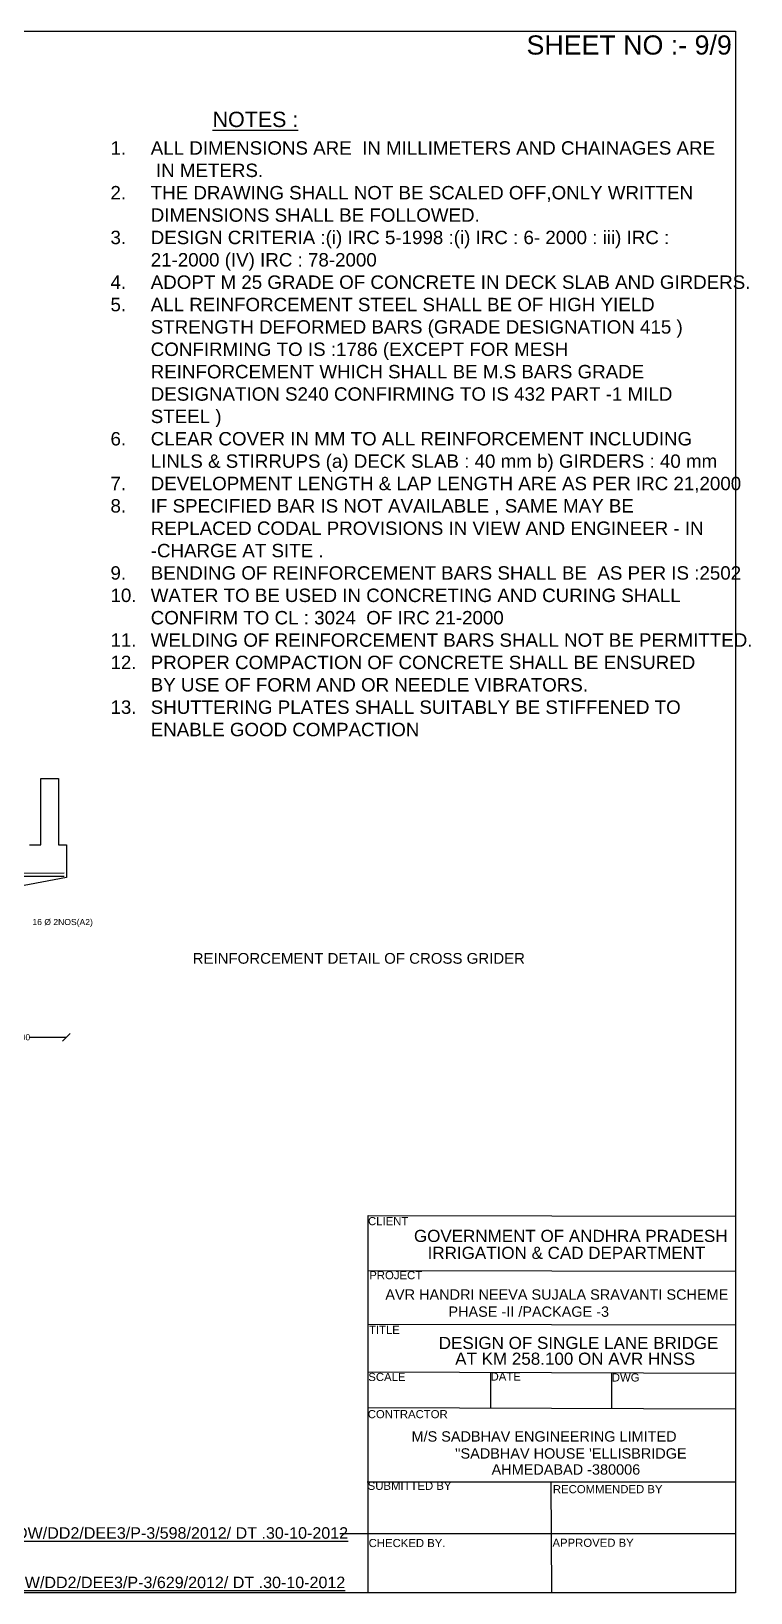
# Model space of a CAD drawing. Header units: millimetres. Extents: x 5124 to 2779398, y 2311 to 44556930.
# Drawn here: x 2770011 to 2779398, y 44536564 to 44556930 of the extents above; entities that cross this region are included whole.
import ezdxf

# ---------------------------------------------------------------- set-up
doc = ezdxf.new("R2010")
doc.units = ezdxf.units.MM
doc.header["$MEASUREMENT"] = 0
for name, color, linetype in [('DIMENSION', 7, 'Continuous'), ('DRAWING', 2, 'Continuous'), ('TEXT', 7, 'Continuous')]:
    doc.layers.add(name, color=color, linetype=linetype)
doc.styles.get("Standard").update_dxf_attribs({"font": 'arial.ttf', "height": 80})
doc.dimstyles.get("Standard").update_dxf_attribs({"dimtxt": 80, "dimasz": 100, "dimexe": 0.18, "dimexo": 0.0625, "dimgap": 0.09, "dimtad": 0, "dimdec": 0, "dimzin": 0, "dimdsep": 46, "dimtxsty": 'Standard', "dimblk": 'OBLIQUE', "dimcen": 0.09, "dimse1": 1, "dimse2": 1, "dimadec": 0, "dimazin": 0, "dimtfac": 1, "dimtdec": 0, "dimtofl": 0, "dimtmove": 0, "dimatfit": 3, "dimfxl": 1, "dimtolj": 1, "dimtzin": 0, "dimarcsym": 0})

# ---------------------------------------------------------------- blocks, each defined once
blk = doc.blocks.new('_Oblique')
at = {"color": 0, "linetype": 'ByBlock', "lineweight": -2}
blk.add_line((-0.5, -0.5), (0.5, 0.5), dxfattribs=at)
blk = doc.blocks.new('*D17')
at = {"layer": 'Defpoints', "color": 0, "transparency": 16777216}
for p in [(2769278, 44543797), (2770469, 44543816), (2770469, 44543808)]:
    blk.add_point(p, dxfattribs=at)
at = {"layer": 'DIMENSION', "color": 0, "lineweight": -2, "transparency": 16777216}
for p, q in [((2769278, 44543808), (2769758, 44543808)), ((2770469, 44543808), (2769990, 44543808))]:
    blk.add_line(p, q, dxfattribs=at)
at = {"layer": 'DIMENSION', "color": 0, "lineweight": -2, "transparency": 16777216, "xscale": 100, "yscale": 100, "zscale": 100, "rotation": 180}
blk.add_blockref('_Oblique', (2769278, 44543808), dxfattribs=at)
at = {"layer": 'DIMENSION', "color": 0, "lineweight": -2, "transparency": 16777216, "xscale": 100, "yscale": 100, "zscale": 100}
blk.add_blockref('_Oblique', (2770469, 44543808), dxfattribs=at)
at = {"layer": 'DIMENSION', "color": 0, "transparency": 16777216, "insert": (2769874, 44543808), "char_height": 80, "attachment_point": 5}
blk.add_mtext('\\A1;1200', dxfattribs=at)

msp = doc.modelspace()

# ---------------------------------------------------------------- linework, layer by layer
at = {"layer": 'DRAWING', "color": 0}
msp.add_lwpolyline([(2751493.6, 44556929.8), (2779198.2, 44556929.8), (2779198.2, 44536564.1), (2751493.6, 44536564.1)], close=True, dxfattribs=at)
for points in [[(2769987.5, 44546317.9), (2770138.5, 44546317.9), (2770138.5, 44547182.3), (2770368.9, 44547182.3), (2770368.9, 44546317.9), (2770470.9, 44546317.9), (2770470.9, 44545892.3), (2769269.6, 44545666.2)], [(2765303.9, 44545948.1), (2770440.5, 44545951.4)], [(2765307.8, 44545911), (2766705.6, 44545918.9), (2767386.3, 44545141), (2768383.6, 44545141), (2769054, 44545911.9), (2770442.8, 44545911.9)]]:
    msp.add_lwpolyline(points, dxfattribs=at)
at = {"layer": 'TEXT', "color": 0}
msp.add_lwpolyline([(2779198.2, 44536564.1), (2774407.9, 44536564.1), (2774405.2, 44541483.9), (2779198.2, 44541474.6)], close=True, dxfattribs=at)
for points in [[(2774405.8, 44540767.1), (2779198.2, 44540758.9)], [(2774399.9, 44540069.1), (2779198.2, 44540056.7)], [(2774399.7, 44539447), (2779198.2, 44539428.3)], [(2776007, 44538973.6), (2776006.8, 44539441.2)], [(2777585.9, 44538969), (2777585.8, 44539433.1)], [(2774400, 44538978.3), (2779198.2, 44538964.3)], [(2774393.8, 44538010.5), (2779198.2, 44538009.2)], [(2776803, 44536564.1), (2776796, 44538009.9)], [(2774039, 44537336.2), (2779198.2, 44537336.2)]]:
    msp.add_lwpolyline(points, dxfattribs=at)

# ---------------------------------------------------------------- texts
at = {"layer": 'DIMENSION', "color": 0}
for s, height, p in [('SHEET NO :- 9/9', 250, (2776472.9, 44556625.3)), ('%%UNOTES :', 200, (2772377.7, 44555680.2))]:
    msp.add_text(s, height=height, dxfattribs=at).set_placement(p)
at = {"layer": 'DIMENSION', "color": 0, "insert": (2770870.4, 44555494.9), "char_height": 175, "attachment_point": 1}
msp.add_mtext_dynamic_manual_height_columns('\\pi-525,l700,t700;1.^IALL DIMENSIONS ARE  IN MILLIMETERS AND CHAINAGES ARE  IN METERS.\\P2.^ITHE DRAWING SHALL NOT BE SCALED OFF,ONLY WRITTEN DIMENSIONS SHALL BE FOLLOWED.\\P3.^IDESIGN CRITERIA :(i) IRC 5-1998 :(i) IRC : 6- 2000 : iii) IRC : 21-2000 (IV) IRC : 78-2000\\P4.^IADOPT M 25 GRADE OF CONCRETE IN DECK SLAB AND GIRDERS.\\P5.^IALL REINFORCEMENT STEEL SHALL BE OF HIGH YIELD STRENGTH DEFORMED BARS (GRADE DESIGNATION 415 ) CONFIRMING TO IS :1786 (EXCEPT FOR MESH REINFORCEMENT WHICH SHALL BE M.S BARS GRADE DESIGNATION S240 CONFIRMING TO IS 432 PART -1 MILD STEEL )\\P6.^ICLEAR COVER IN MM TO ALL REINFORCEMENT INCLUDING LINLS & STIRRUPS (a) DECK SLAB : 40 mm b) GIRDERS : 40 mm \\P7.^IDEVELOPMENT LENGTH & LAP LENGTH ARE AS PER IRC 21,2000\\P8.^IIF SPECIFIED BAR IS NOT AVAILABLE , SAME MAY BE REPLACED CODAL PROVISIONS IN VIEW AND ENGINEER - IN -CHARGE AT SITE .\\P9.^IBENDING OF REINFORCEMENT BARS SHALL BE  AS PER IS :2502\\P10.^IWATER TO BE USED IN CONCRETING AND CURING SHALL  CONFIRM TO CL : 3024  OF IRC 21-2000\\P11.^IWELDING OF REINFORCEMENT BARS SHALL NOT BE PERMITTED.\\P12.^IPROPER COMPACTION OF CONCRETE SHALL BE ENSURED BY USE OF FORM AND OR NEEDLE VIBRATORS.\\P13.^ISHUTTERING PLATES SHALL SUITABLY BE STIFFENED TO ENABLE GOOD COMPACTION ', width=8104.299, gutter_width=500, heights=[0], dxfattribs=at)
at = {"layer": 'TEXT', "color": 0}
for s, height, p in [('16 Ø 2NOS(A2)', 80, (2770026.9, 44545272)), ('REINFORCEMENT DETAIL OF CROSS GRIDER ', 139.987, (2772117.5, 44544767.9)), ('CLIENT ', 105.86, (2774405.3, 44541358.2)), ('GOVERNMENT OF ANDHRA PRADESH ', 158.785, (2775004.3, 44541138.9)), ('IRRIGATION & CAD DEPARTMENT ', 158.785, (2775182.9, 44540917.9)), ('PROJECT ', 105.86, (2774421.5, 44540653.2)), ('AVR HANDRI NEEVA SUJALA SRAVANTI SCHEME ', 135, (2774631, 44540386.3)), ('PHASE -II /PACKAGE -3', 135, (2775454, 44540163.1)), ('TITLE ', 105.86, (2774416.8, 44539939.8)), ('DESIGN OF SINGLE LANE BRIDGE ', 158.785, (2775327.8, 44539743.2)), ('AT KM 258.100 ON AVR HNSS', 158.785, (2775542.1, 44539537.2)), ('SCALE ', 105.86, (2774408.9, 44539325.8)), ('DATE ', 105.86, (2776003.9, 44539330.8)), ('DWG', 105.86, (2777585.8, 44539319.3)), ('CONTRACTOR', 105.86, (2774401.6, 44538841)), ('M/S SADBHAV ENGINEERING LIMITED ', 135, (2774972.6, 44538535.6)), ("''SADBHAV HOUSE 'ELLISBRIDGE ", 135, (2775540, 44538313.8)), ('AHMEDABAD -380006', 135, (2776017, 44538104.3)), ('SUBMITTED BY ', 105.857, (2774401, 44537905.7)), ('RECOMMENDED BY', 105.857, (2776816.9, 44537862.3)), ('%%UDR.NO :CE/TGP/SKHT/DW/DD2/DEE3/P-3/598/2012/ DT .30-10-2012', 150, (2767566.1, 44537269)), ('CHECKED BY.', 105.857, (2774413.3, 44537159.8)), ('APPROVED BY ', 105.857, (2776811.3, 44537163.3)), ('%%UDR.NO :CE/TGP/SKHT/DW/DD2/DEE3/P-3/629/2012/ DT .30-10-2012', 150, (2767529.3, 44536624.2))]:
    msp.add_text(s, height=height, dxfattribs=at).set_placement(p)

# ---------------------------------------------------------------- dimensions: what is measured, and where the dimension line sits
at = {"layer": 'DIMENSION', "color": 0}
dim = msp.add_linear_dim(base=(2770469.3, 44543807.6), p1=(2769278.5, 44543796.9), p2=(2770469.3, 44543815.6), text='1200', dimstyle='Standard', dxfattribs=at)
dim.commit()
dim.dimension.update_dxf_attribs({"geometry": '*D17', "text_midpoint": (2769873.9, 44543807.6)})

doc.saveas('drawing.dxf')
